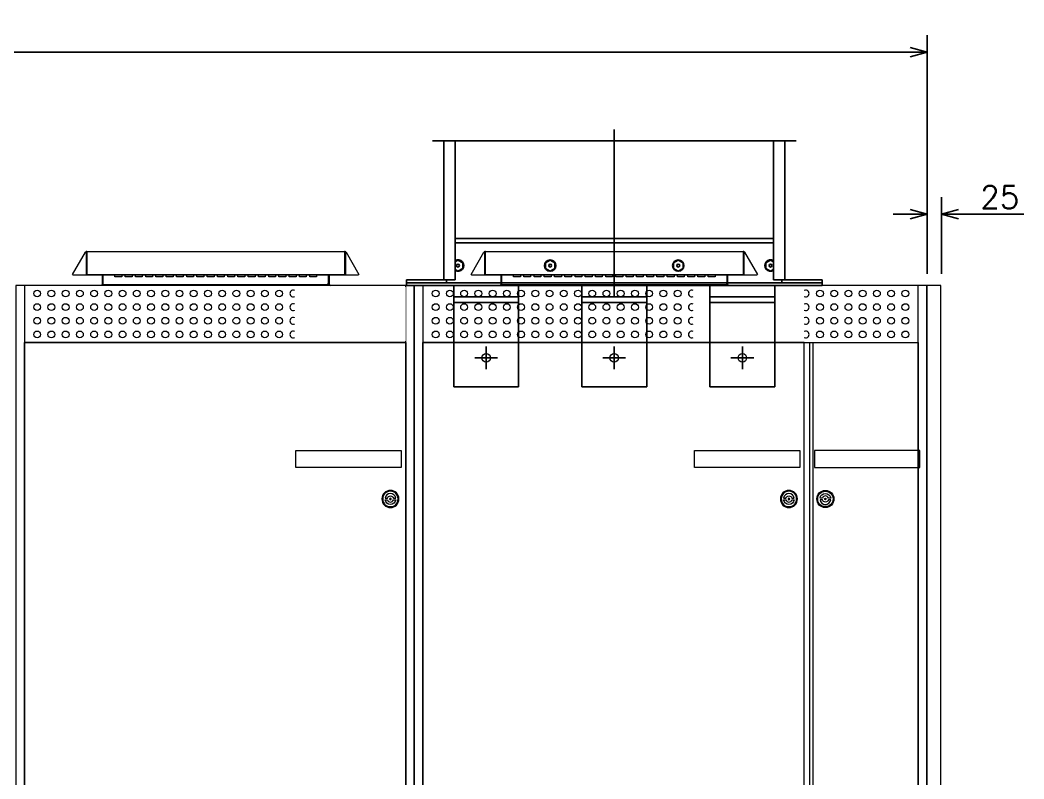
# Model space of a CAD drawing. Header units: millimetres. Extents: x -116965 to 323937, y 291661 to 566926.
# Drawn here: x -29230 to -27467, y 341285 to 342618 of the extents above; entities that cross this region are included whole.
import ezdxf
from ezdxf.enums import TextEntityAlignment as Align

# ---------------------------------------------------------------- set-up
doc = ezdxf.new("R2010")
doc.units = ezdxf.units.MM
doc.set_wipeout_variables(frame=1)
doc.header["$PDMODE"] = 35
doc.linetypes.add('HIDDEN', pattern=[0.375, 0.25, -0.125])
doc.layers.get('0').update_dxf_attribs({"lineweight": 18})
for name, color, linetype, lineweight in [('AM_5', 3, 'Continuous', 25), ('hw_Auxiliary', 2, 'Continuous', 13), ('hw_Text', 7, 'Continuous', 13), ('Visible (ISO)', 7, 'Continuous', 50)]:
    doc.layers.add(name, color=color, linetype=linetype, lineweight=lineweight)
for name, color, linetype in [('BUSDUCT', 6, 'Continuous'), ('DETAIL', 7, 'Continuous'), ('DIM', 3, 'Continuous')]:
    doc.layers.add(name, color=color, linetype=linetype)
doc.styles.add('hw_Title2', font='complex.shx', dxfattribs={"width": 0.75})
doc.styles.add('{18b73a54-fa43-428c-adcb-c1c7bbdf2c84}', font='Simplex.shx')
doc.dimstyles.new('kich thuoc$0', dxfattribs={"dimscale": 2, "dimtxt": 20, "dimasz": 16, "dimexe": 15, "dimexo": 10, "dimgap": 5, "dimtad": 1, "dimdec": 0, "dimzin": 0, "dimdsep": 46, "dimtxsty": '{18b73a54-fa43-428c-adcb-c1c7bbdf2c84}', "dimblk": 'OPEN30', "dimcen": 0.09, "dimclrd": 3, "dimclre": 3, "dimclrt": 3, "dimadec": 0, "dimazin": 0, "dimtfac": 1, "dimtdec": 0, "dimtofl": 0, "dimtmove": 0, "dimatfit": 3, "dimldrblk": 'OPEN30', "dimfxl": 1, "dimtolj": 1, "dimtzin": 0, "dimarcsym": 0})

# ---------------------------------------------------------------- blocks, each defined once
blk = doc.blocks.new('*U1506')
blk.add_wipeout([(0, -47.5), (0, 47.5), (-195, 47.5), (-195, -47.5)])
blk = doc.blocks.new('*U1481')
blk.add_line((15, 2100), (15, 100))
for points in [[(0, 0), (700, 0), (700, 2200), (0, 2200)], [(15, 2100), (685, 2100), (685, 2200), (15, 2200)], [(15, 100), (685, 100), (685, 0), (15, 0)]]:
    blk.add_lwpolyline(points, close=True)
for centre in [(37.5, 2186), (62.5, 2186), (87.5, 2186), (112.5, 2186), (137.5, 2186), (162.5, 2186), (187.5, 2186), (212.5, 2186), (237.5, 2186), (262.5, 2186), (287.5, 2186), (312.5, 2186), (337.5, 2186), (362.5, 2186), (387.5, 2186), (412.5, 2186), (437.5, 2186), (462.5, 2186), (37.5, 2162), (62.5, 2162), (87.5, 2162), (112.5, 2162), (137.5, 2162), (162.5, 2162), (187.5, 2162), (212.5, 2162), (237.5, 2162), (262.5, 2162), (287.5, 2162), (312.5, 2162), (337.5, 2162), (362.5, 2162), (387.5, 2162), (412.5, 2162), (437.5, 2162), (462.5, 2162), (37.5, 2138), (62.5, 2138), (87.5, 2138), (112.5, 2138), (137.5, 2138), (162.5, 2138), (187.5, 2138), (212.5, 2138), (237.5, 2138), (262.5, 2138), (287.5, 2138), (312.5, 2138), (337.5, 2138), (362.5, 2138), (387.5, 2138), (412.5, 2138), (437.5, 2138), (462.5, 2138), (37.5, 2114), (62.5, 2114), (87.5, 2114), (112.5, 2114), (137.5, 2114), (162.5, 2114), (187.5, 2114), (212.5, 2114), (237.5, 2114), (262.5, 2114), (287.5, 2114), (312.5, 2114), (337.5, 2114), (362.5, 2114), (387.5, 2114), (412.5, 2114), (437.5, 2114), (462.5, 2114), (37.5, 86), (62.5, 86), (87.5, 86), (112.5, 86), (137.5, 86), (162.5, 86), (187.5, 86), (212.5, 86), (237.5, 86), (262.5, 86), (287.5, 86), (312.5, 86), (337.5, 86), (362.5, 86), (387.5, 86), (412.5, 86), (437.5, 86), (462.5, 86), (487.5, 86), (512.5, 86), (537.5, 86), (562.5, 86), (587.5, 86), (612.5, 86), (637.5, 86), (662.5, 86), (37.5, 62), (62.5, 62), (87.5, 62), (112.5, 62), (137.5, 62), (162.5, 62), (187.5, 62), (212.5, 62), (237.5, 62), (262.5, 62), (287.5, 62), (312.5, 62), (337.5, 62), (362.5, 62), (387.5, 62), (412.5, 62), (437.5, 62), (462.5, 62), (487.5, 62), (512.5, 62), (537.5, 62), (562.5, 62), (587.5, 62), (612.5, 62), (637.5, 62), (662.5, 62), (37.5, 38), (62.5, 38), (87.5, 38), (112.5, 38), (137.5, 38), (162.5, 38), (187.5, 38), (212.5, 38), (237.5, 38), (262.5, 38), (287.5, 38), (312.5, 38), (337.5, 38), (362.5, 38), (387.5, 38), (412.5, 38), (437.5, 38), (462.5, 38), (487.5, 38), (512.5, 38), (537.5, 38), (562.5, 38), (587.5, 38), (612.5, 38), (637.5, 38), (662.5, 38), (37.5, 14), (62.5, 14), (87.5, 14), (112.5, 14), (137.5, 14), (162.5, 14), (187.5, 14), (212.5, 14), (237.5, 14), (262.5, 14), (287.5, 14), (312.5, 14), (337.5, 14), (362.5, 14), (387.5, 14), (412.5, 14), (437.5, 14), (462.5, 14), (487.5, 14), (512.5, 14), (537.5, 14), (562.5, 14), (587.5, 14), (612.5, 14), (637.5, 14), (662.5, 14)]:
    blk.add_circle(centre, 6)
at = {"layer": 'hw_Auxiliary'}
blk.add_blockref('*U1506', (685, 2150), dxfattribs=at)
blk.add_line((685, 2100), (685, 100))
for centre in [(487.5, 2186), (487.5, 2162), (487.5, 2138), (487.5, 2114)]:
    blk.add_arc(centre, 6, 65.3757, 294.6243)
blk = doc.blocks.new('*U1515')
blk.add_wipeout([(0, -47.5), (0, 47.5), (-195, 47.5), (-195, -47.5)])
blk = doc.blocks.new('*U1544')
for p, q in [((15, 2100), (15, 100)), ((700, 2100), (700, 100)), ((885, 2100), (885, 100))]:
    blk.add_line(p, q)
for points in [[(0, 0), (900, 0), (900, 2200), (0, 2200)], [(15, 2100), (885, 2100), (885, 2200), (15, 2200)], [(15, 100), (885, 100), (885, 0), (15, 0)]]:
    blk.add_lwpolyline(points, close=True)
for centre in [(37.5, 2186), (62.5, 2186), (87.5, 2186), (112.5, 2186), (137.5, 2186), (162.5, 2186), (187.5, 2186), (212.5, 2186), (237.5, 2186), (262.5, 2186), (287.5, 2186), (312.5, 2186), (337.5, 2186), (362.5, 2186), (387.5, 2186), (412.5, 2186), (437.5, 2186), (462.5, 2186), (712.5, 2186), (737.5, 2186), (762.5, 2186), (787.5, 2186), (812.5, 2186), (837.5, 2186), (862.5, 2186), (37.5, 2162), (62.5, 2162), (87.5, 2162), (112.5, 2162), (137.5, 2162), (162.5, 2162), (187.5, 2162), (212.5, 2162), (237.5, 2162), (262.5, 2162), (287.5, 2162), (312.5, 2162), (337.5, 2162), (362.5, 2162), (387.5, 2162), (412.5, 2162), (437.5, 2162), (462.5, 2162), (712.5, 2162), (737.5, 2162), (762.5, 2162), (787.5, 2162), (812.5, 2162), (837.5, 2162), (862.5, 2162), (37.5, 2138), (62.5, 2138), (87.5, 2138), (112.5, 2138), (137.5, 2138), (162.5, 2138), (187.5, 2138), (212.5, 2138), (237.5, 2138), (262.5, 2138), (287.5, 2138), (312.5, 2138), (337.5, 2138), (362.5, 2138), (387.5, 2138), (412.5, 2138), (437.5, 2138), (462.5, 2138), (712.5, 2138), (737.5, 2138), (762.5, 2138), (787.5, 2138), (812.5, 2138), (837.5, 2138), (862.5, 2138), (37.5, 2114), (62.5, 2114), (87.5, 2114), (112.5, 2114), (137.5, 2114), (162.5, 2114), (187.5, 2114), (212.5, 2114), (237.5, 2114), (262.5, 2114), (287.5, 2114), (312.5, 2114), (337.5, 2114), (362.5, 2114), (387.5, 2114), (412.5, 2114), (437.5, 2114), (462.5, 2114), (712.5, 2114), (737.5, 2114), (762.5, 2114), (787.5, 2114), (812.5, 2114), (837.5, 2114), (862.5, 2114), (37.5, 86), (62.5, 86), (87.5, 86), (112.5, 86), (137.5, 86), (162.5, 86), (187.5, 86), (212.5, 86), (237.5, 86), (262.5, 86), (287.5, 86), (312.5, 86), (337.5, 86), (362.5, 86), (387.5, 86), (412.5, 86), (437.5, 86), (462.5, 86), (487.5, 86), (512.5, 86), (537.5, 86), (562.5, 86), (587.5, 86), (612.5, 86), (637.5, 86), (662.5, 86), (687.5, 86), (712.5, 86), (737.5, 86), (762.5, 86), (787.5, 86), (812.5, 86), (837.5, 86), (862.5, 86), (37.5, 62), (62.5, 62), (87.5, 62), (112.5, 62), (137.5, 62), (162.5, 62), (187.5, 62), (212.5, 62), (237.5, 62), (262.5, 62), (287.5, 62), (312.5, 62), (337.5, 62), (362.5, 62), (387.5, 62), (412.5, 62), (437.5, 62), (462.5, 62), (487.5, 62), (512.5, 62), (537.5, 62), (562.5, 62), (587.5, 62), (612.5, 62), (637.5, 62), (662.5, 62), (687.5, 62), (712.5, 62), (737.5, 62), (762.5, 62), (787.5, 62), (812.5, 62), (837.5, 62), (862.5, 62), (37.5, 38), (62.5, 38), (87.5, 38), (112.5, 38), (137.5, 38), (162.5, 38), (187.5, 38), (212.5, 38), (237.5, 38), (262.5, 38), (287.5, 38), (312.5, 38), (337.5, 38), (362.5, 38), (387.5, 38), (412.5, 38), (437.5, 38), (462.5, 38), (487.5, 38), (512.5, 38), (537.5, 38), (562.5, 38), (587.5, 38), (612.5, 38), (637.5, 38), (662.5, 38), (687.5, 38), (712.5, 38), (737.5, 38), (762.5, 38), (787.5, 38), (812.5, 38), (837.5, 38), (862.5, 38), (37.5, 14), (62.5, 14), (87.5, 14), (112.5, 14), (137.5, 14), (162.5, 14), (187.5, 14), (212.5, 14), (237.5, 14), (262.5, 14), (287.5, 14), (312.5, 14), (337.5, 14), (362.5, 14), (387.5, 14), (412.5, 14), (437.5, 14), (462.5, 14), (487.5, 14), (512.5, 14), (537.5, 14), (562.5, 14), (587.5, 14), (612.5, 14), (637.5, 14), (662.5, 14), (687.5, 14), (712.5, 14), (737.5, 14), (762.5, 14), (787.5, 14), (812.5, 14), (837.5, 14), (862.5, 14)]:
    blk.add_circle(centre, 6)
at = {"layer": 'hw_Auxiliary'}
blk.add_blockref('*U1515', (685, 2150), dxfattribs=at)
for centre, start, end in [((487.5, 2186), 65.3757, 294.6243), ((687.5, 2186), 245.3757, 114.6243), ((487.5, 2162), 65.3757, 294.6243), ((687.5, 2162), 245.3757, 114.6243), ((487.5, 2138), 65.3757, 294.6243), ((687.5, 2138), 245.3757, 114.6243), ((487.5, 2114), 65.3757, 294.6243), ((687.5, 2114), 245.3757, 114.6243)]:
    blk.add_arc(centre, 6, start, end)
blk = doc.blocks.new('*U1607')
for points in [[(-5.3, 1.5, -0.755929), (5.3, 1.5), (9.4, 1.5, 0.852803), (-9.4, 1.5)], [(-5.3, -1.5, 0.755929), (5.3, -1.5), (9.4, -1.5, -0.852803), (-9.4, -1.5)]]:
    blk.add_lwpolyline(points, format="xyb", close=True)
at = {"color": 2}
blk.add_circle((0, 0), 15, dxfattribs=at)
at = {"color": 3}
blk.add_circle((0, 0), 13.5, dxfattribs=at)
blk.add_circle((0, 0), 1.5)
blk = doc.blocks.new('*U1570')
blk.add_line((0, 0), (0, 2000))
blk.add_lwpolyline([(0, 0), (670, 0), (670, 2000), (0, 2000)])
for points in [[(477, 1810), (662, 1810), (662, 1780), (477, 1780)], [(477, 190), (662, 190), (662, 220), (477, 220)]]:
    blk.add_lwpolyline(points, close=True)
at = {"xscale": -1, "rotation": 180}
blk.add_blockref('*U1607', (643, 1725), dxfattribs=at)
blk.add_blockref('*U1607', (643, 275))
at = {"layer": 'hw_Text', "color": 6, "style": 'hw_Title2', "width": 0.75}
blk.add_text('40M', height=30, dxfattribs=at).set_placement((10, 20), align=Align.MIDDLE_LEFT)
blk = doc.blocks.new('*U1571')
blk.add_line((0, 0), (0, 2000))
blk.add_lwpolyline([(0, 0), (-190, 0), (-190, 2000), (0, 2000)])
for points in [[(3, 1810), (-182, 1810), (-182, 1780), (3, 1780)], [(3, 190), (-182, 190), (-182, 220), (3, 220)]]:
    blk.add_lwpolyline(points, close=True)
at = {"rotation": 180}
blk.add_blockref('*U1607', (-163, 1725), dxfattribs=at)
at = {"xscale": -1}
blk.add_blockref('*U1607', (-163, 275), dxfattribs=at)
at = {"layer": 'hw_Text', "color": 6, "style": 'hw_Title2', "width": 0.75}
blk.add_text('40M', height=30, dxfattribs=at).set_placement((-76.4, 20), align=Align.MIDDLE_LEFT)
blk = doc.blocks.new('_Open30')
at = {"color": 0, "linetype": 'ByBlock', "lineweight": -2}
for p, q in [((-1, 0.268), (0, 0)), ((0, 0), (-1, -0.268)), ((0, 0), (-1, 0))]:
    blk.add_line(p, q, dxfattribs=at)
blk = doc.blocks.new('*D1754')
at = {"layer": 'AM_5', "color": 3, "lineweight": -2, "transparency": 16777216}
for p, q in [((-47836.7, 342171.9), (-47836.7, 342591.7)), ((-27636.9, 342171.9), (-27636.9, 342591.7)), ((-47806.7, 342561.7), (-27666.9, 342561.7))]:
    blk.add_line(p, q, dxfattribs=at)
at = {"layer": 'Defpoints', "color": 0, "lineweight": -3, "transparency": 16777216}
for p in [(-27636.9, 342561.7), (-47836.7, 342151.9), (-27636.9, 342151.9)]:
    blk.add_point(p, dxfattribs=at)
at = {"layer": 'AM_5', "color": 3, "lineweight": -2, "transparency": 16777216, "xscale": 30, "yscale": 30, "zscale": 30, "rotation": 180}
blk.add_blockref('_Open30', (-47836.7, 342561.7), dxfattribs=at)
at = {"layer": 'AM_5', "color": 3, "lineweight": -2, "transparency": 16777216, "xscale": 30, "yscale": 30, "zscale": 30}
blk.add_blockref('_Open30', (-27636.9, 342561.7), dxfattribs=at)
at = {"layer": 'AM_5', "color": 3, "transparency": 16777216, "insert": (-37736.8, 342591.7), "char_height": 40, "attachment_point": 5, "style": '{18b73a54-fa43-428c-adcb-c1c7bbdf2c84}'}
blk.add_mtext('\\A1;20200', dxfattribs=at)
blk = doc.blocks.new('*D1757')
at = {"layer": 'AM_5', "color": 3, "lineweight": -2, "transparency": 16777216}
for p, q in [((-27636.9, 342171.9), (-27636.9, 342306.9)), ((-27611.9, 342171.9), (-27611.9, 342306.9)), ((-27666.9, 342276.9), (-27696.9, 342276.9)), ((-27581.9, 342276.9), (-27467.2, 342276.9))]:
    blk.add_line(p, q, dxfattribs=at)
at = {"layer": 'Defpoints', "color": 0, "lineweight": -3, "transparency": 16777216}
for p in [(-27636.9, 342276.9), (-27636.9, 342151.9), (-27611.9, 342151.9)]:
    blk.add_point(p, dxfattribs=at)
at = {"layer": 'AM_5', "color": 3, "lineweight": -2, "transparency": 16777216, "xscale": 30, "yscale": 30, "zscale": 30}
blk.add_blockref('_Open30', (-27636.9, 342276.9), dxfattribs=at)
at = {"layer": 'AM_5', "color": 3, "lineweight": -2, "transparency": 16777216, "xscale": 30, "yscale": 30, "zscale": 30, "rotation": 180}
blk.add_blockref('_Open30', (-27611.9, 342276.9), dxfattribs=at)
at = {"layer": 'AM_5', "color": 3, "transparency": 16777216, "insert": (-27509.6, 342306.9), "char_height": 40, "attachment_point": 5, "style": '{18b73a54-fa43-428c-adcb-c1c7bbdf2c84}'}
blk.add_mtext('25', dxfattribs=at)
blk = doc.blocks.new('SV-F')
at = {"lineweight": 13}
blk.add_line((201, 0), (-201, 0), dxfattribs=at)
at = {"layer": 'Visible (ISO)', "lineweight": 13}
for p, q in [((-251.5, 19.3), (-228.9, 58.5)), ((-228.8, 58.5), (-228.9, 58.5)), ((-228.8, 58.5), (-228.7, 58.4)), ((-227.8, 58.9), (-228.2, 58.1)), ((-227.8, 58.9), (-227.8, 18.5)), ((-226.8, 58.3), (-227.8, 58.9)), ((-226.8, 18.5), (-226.8, 58.3)), ((-226.7, 58.5), (-226.7, 19.3)), ((-226.3, 58.5), (-226.7, 58.5)), ((-226.3, 58.5), (-226.3, 60)), ((-226.3, 60), (226.3, 60)), ((226.3, 60), (226.3, 58.5)), ((226.7, 58.5), (226.3, 58.5)), ((226.7, 58.5), (226.7, 19.3)), ((226.8, 58.3), (227.8, 58.9)), ((226.8, 18.5), (226.8, 58.3)), ((228.2, 58.1), (227.8, 58.9)), ((227.8, 58.9), (227.8, 18.5)), ((228.7, 58.4), (228.8, 58.5)), ((228.9, 58.5), (228.8, 58.5)), ((228.9, 58.5), (251.5, 19.3)), ((-250.9, 18.9), (-251.5, 19.3)), ((-250.9, 18.9), (-250.2, 18.5)), ((-250.2, 18.5), (-227.8, 18.5)), ((-227.8, 18.5), (-226.8, 18.5)), ((-226.7, 19.3), (-226.7, 18.5)), ((-226.7, 19.3), (226.7, 19.3)), ((-226.7, 18.5), (226.7, 18.5)), ((-199.5, 18.5), (-199.5, 1.5)), ((-198, 1.5), (-198, 18.5)), ((-197.5, 4), (-197.5, 18.5)), ((-177, 15.5), (-177, 18.5)), ((-165, 18.5), (-165, 15.5)), ((-159, 15.5), (-159, 18.5)), ((-147, 18.5), (-147, 15.5)), ((-141, 15.5), (-141, 18.5)), ((-129, 18.5), (-129, 15.5)), ((-123, 15.5), (-123, 18.5)), ((-111, 18.5), (-111, 15.5)), ((-105, 15.5), (-105, 18.5)), ((-93, 18.5), (-93, 15.5)), ((-87, 15.5), (-87, 18.5)), ((-75, 18.5), (-75, 15.5)), ((-69, 15.5), (-69, 18.5)), ((-57, 18.5), (-57, 15.5)), ((-51, 15.5), (-51, 18.5)), ((-39, 18.5), (-39, 15.5)), ((-33, 15.5), (-33, 18.5)), ((-21, 18.5), (-21, 15.5)), ((-15, 15.5), (-15, 18.5)), ((-3, 18.5), (-3, 15.5)), ((3, 15.5), (3, 18.5)), ((15, 18.5), (15, 15.5)), ((21, 15.5), (21, 18.5)), ((33, 18.5), (33, 15.5)), ((39, 15.5), (39, 18.5)), ((51, 18.5), (51, 15.5)), ((57, 15.5), (57, 18.5)), ((69, 18.5), (69, 15.5)), ((75, 15.5), (75, 18.5)), ((87, 18.5), (87, 15.5)), ((93, 15.5), (93, 18.5)), ((105, 18.5), (105, 15.5)), ((111, 15.5), (111, 18.5)), ((123, 18.5), (123, 15.5)), ((129, 15.5), (129, 18.5)), ((141, 18.5), (141, 15.5)), ((147, 15.5), (147, 18.5)), ((159, 18.5), (159, 15.5)), ((165, 15.5), (165, 18.5)), ((177, 18.5), (177, 15.5)), ((197.5, 18.5), (197.5, 4)), ((198, 1.5), (198, 18.5)), ((199.5, 1.5), (199.5, 18.5)), ((226.7, 19.3), (226.7, 18.5)), ((226.8, 18.5), (227.8, 18.5)), ((227.8, 18.5), (250.2, 18.5)), ((250.9, 18.9), (250.2, 18.5)), ((251.5, 19.3), (250.9, 18.9)), ((-197.5, 2), (-197.5, 4)), ((-197.5, 2), (197.5, 2)), ((-197.5, 2), (-197.5, 0)), ((-165, 15.5), (-177, 15.5)), ((-147, 15.5), (-159, 15.5)), ((-129, 15.5), (-141, 15.5)), ((-111, 15.5), (-123, 15.5)), ((-93, 15.5), (-105, 15.5)), ((-75, 15.5), (-87, 15.5)), ((-57, 15.5), (-69, 15.5)), ((-39, 15.5), (-51, 15.5)), ((-21, 15.5), (-33, 15.5)), ((-3, 15.5), (-15, 15.5)), ((15, 15.5), (3, 15.5)), ((33, 15.5), (21, 15.5)), ((51, 15.5), (39, 15.5)), ((69, 15.5), (57, 15.5)), ((87, 15.5), (75, 15.5)), ((105, 15.5), (93, 15.5)), ((123, 15.5), (111, 15.5)), ((141, 15.5), (129, 15.5)), ((159, 15.5), (147, 15.5)), ((177, 15.5), (165, 15.5)), ((197.5, 2), (197.5, 4)), ((197.5, 2), (197.5, 0))]:
    blk.add_line(p, q, dxfattribs=at)
for centre, radius, start, end in [((-226.3, 57), 3, 136.3257, 150), ((-226.3, 57), 3, 90, 136.3257), ((-226.3, 57), 1.5, 105.8402, 114.6033), ((226.3, 57), 3, 43.6743, 90), ((226.3, 57), 1.5, 65.3967, 74.1598), ((226.3, 57), 3, 30, 43.6743), ((-201, 1.5), 1.5, 270, 0), ((-201, 1.5), 3, 330, 0), ((201, 1.5), 3, 180, 210), ((201, 1.5), 1.5, 180, 270)]:
    blk.add_arc(centre, radius, start, end, dxfattribs=at)
for points in [[(-228.7, 58.4), (-228.7, 58.4), (-228.6, 58.4), (-228.6, 58.3)], [(-228.6, 58.3), (-228.5, 58.3), (-228.4, 58.2), (-228.2, 58.1)], [(228.6, 58.3), (228.5, 58.3), (228.4, 58.2), (228.2, 58.1)], [(228.7, 58.4), (228.7, 58.4), (228.6, 58.4), (228.6, 58.3)]]:
    blk.add_open_spline(points, degree=3, dxfattribs=at)
blk = doc.blocks.new('bw4000-3')
for centre in [(97978.5, 361613.9), (98203.5, 361613.9), (98428.5, 361613.9)]:
    blk.add_circle(centre, 7.5)
at = {"layer": 'BUSDUCT'}
for p, q in [((97904, 361750.9), (97904, 361994.9)), ((97924, 361750.9), (97924, 361994.9)), ((98483, 361750.9), (98483, 361994.9)), ((98503, 361750.9), (98503, 361994.9)), ((97904, 361750.9), (97924, 361750.9)), ((98483, 361750.9), (98503, 361750.9))]:
    blk.add_line(p, q, dxfattribs=at)
at = {"layer": 'BUSDUCT', "color": 7}
for p, q in [((97924, 361823.4), (98483, 361823.4)), ((97924, 361815.9), (98483, 361815.9))]:
    blk.add_line(p, q, dxfattribs=at)
at = {"layer": 'DETAIL'}
for p, q in [((97838.5, 361750.9), (97838.5, 361740.9)), ((97838.5, 361750.9), (97909, 361750.9)), ((97909, 361750.9), (97909, 361745.9)), ((98498, 361750.9), (98498, 361745.9)), ((98498, 361750.9), (98568.5, 361750.9)), ((98568.5, 361750.9), (98568.5, 361740.9)), ((97838.5, 361745.9), (98568.5, 361745.9)), ((97838.5, 361740.9), (98568.5, 361740.9)), ((97921.5, 361562.9), (97921.5, 361740.9)), ((98035.5, 361562.9), (98035.5, 361740.9)), ((98146.5, 361562.9), (98146.5, 361740.9)), ((98260.5, 361562.9), (98260.5, 361740.9)), ((98371.5, 361562.9), (98371.5, 361740.9)), ((98485.5, 361562.9), (98485.5, 361740.9)), ((97921.5, 361720.9), (98035.5, 361720.9)), ((98146.5, 361720.9), (98260.5, 361720.9)), ((98371.5, 361720.9), (98485.5, 361720.9)), ((97921.5, 361562.9), (98035.5, 361562.9)), ((98146.5, 361562.9), (98260.5, 361562.9)), ((98371.5, 361562.9), (98485.5, 361562.9))]:
    blk.add_line(p, q, dxfattribs=at)
at = {"layer": 'DETAIL', "color": 7, "linetype": 'HIDDEN'}
for p, q in [((97921.5, 361710.9), (98035.5, 361710.9)), ((98146.5, 361710.9), (98260.5, 361710.9)), ((98371.5, 361710.9), (98485.5, 361710.9))]:
    blk.add_line(p, q, dxfattribs=at)
at = {"layer": 'DETAIL', "color": 7}
for points in [[(97924, 361769.1), (97929, 361766.2), (97937.4, 361771), (97937.4, 361780.7), (97929, 361785.5), (97924, 361782.7)], [(98483, 361782.7), (98478, 361785.5), (98469.7, 361780.7)], [(98469.7, 361780.7), (98469.7, 361771), (98478, 361766.2), (98483, 361769.1)]]:
    blk.add_lwpolyline(points, dxfattribs=at)
for points in [[(98082.7, 361780.7), (98082.7, 361771), (98091, 361766.2), (98099.4, 361771), (98099.4, 361780.7), (98091, 361785.5)], [(98324.4, 361780.7), (98324.4, 361771), (98316, 361766.2), (98307.7, 361771), (98307.7, 361780.7), (98316, 361785.5)]]:
    blk.add_lwpolyline(points, close=True, dxfattribs=at)
for centre, radius in [((97929, 361775.9), 2.5), ((98091, 361775.9), 10), ((98091, 361775.9), 2.5), ((98316, 361775.9), 10), ((98316, 361775.9), 2.5), ((98478, 361775.9), 2.5)]:
    blk.add_circle(centre, radius, dxfattribs=at)
for centre, start, end in [((97929, 361775.9), 240, 120), ((98478, 361775.9), 60, 300)]:
    blk.add_arc(centre, 10, start, end, dxfattribs=at)
at = {"layer": 'DIM'}
for p, q in [((98203.5, 361720.9), (98203.5, 362014.9)), ((97884, 361994.9), (98523, 361994.9)), ((97978.5, 361593.9), (97978.5, 361633.9)), ((98203.5, 361593.9), (98203.5, 361633.9)), ((98428.5, 361593.9), (98428.5, 361633.9)), ((97958.5, 361613.9), (97998.5, 361613.9)), ((98183.5, 361613.9), (98223.5, 361613.9)), ((98408.5, 361613.9), (98448.5, 361613.9))]:
    blk.add_line(p, q, dxfattribs=at)

msp = doc.modelspace()

# ---------------------------------------------------------------- block references
msp.add_blockref('*U1481', (-29237.949803, 339951.616143))

# ---------------------------------------------------------------- next in the draw order: block references
for name, p in [('SV-F', (-28886.72148, 342151.616143)), ('*U1544', (-28537.949803, 339951.616143))]:
    msp.add_blockref(name, p)
at = {"layer": 'hw_Text'}
msp.add_blockref('*U1570', (-29222.949803, 340051.616143), dxfattribs=at)

# ---------------------------------------------------------------- next in the draw order: linework, layer by layer
msp.add_lwpolyline([(-27637.949803, 339951.616143), (-27612.949803, 339951.616143), (-27612.949803, 342151.616143), (-27637.949803, 342151.616143)], close=True)

# ---------------------------------------------------------------- next in the draw order: block references
at = {"lineweight": -3}
msp.add_blockref('bw4000-3', (-126390.270322, -19589.298318), dxfattribs=at)
msp.add_blockref('SV-F', (-28186.72148, 342151.616143))
at = {"layer": 'hw_Text'}
for name, p in [('*U1570', (-28522.949803, 340051.616143)), ('*U1571', (-27652.949803, 340051.616143))]:
    msp.add_blockref(name, p, dxfattribs=at)

# ---------------------------------------------------------------- next in the draw order: dimensions: what is measured, and where the dimension line sits
at = {"layer": 'AM_5'}
for base, p1, override, picture, middle in [((-27636.949803, 342561.701628), (-47836.721396, 342151.923223), {"dimasz": 15, "dimtdec": 4}, '*D1754', (-37736.8356, 342561.701628)), ((-27636.949803, 342276.933078), (-27611.949803, 342151.923223), {"dimasz": 15, "dimtp": 0.1, "dimtm": 0.1, "dimtfac": 0.71, "dimtdec": 3, "dimtolj": 0, "dimtzin": 8}, '*D1757', (-27509.568851, 342276.933078))]:
    dim = msp.add_linear_dim(base=base, p1=p1, p2=(-27636.949803, 342151.923223), dimstyle='kich thuoc$0', override=override, dxfattribs=at)
    dim.commit()
    dim.dimension.update_dxf_attribs({"geometry": picture, "text_midpoint": middle, "dimtype": 160})

doc.saveas('drawing.dxf')
